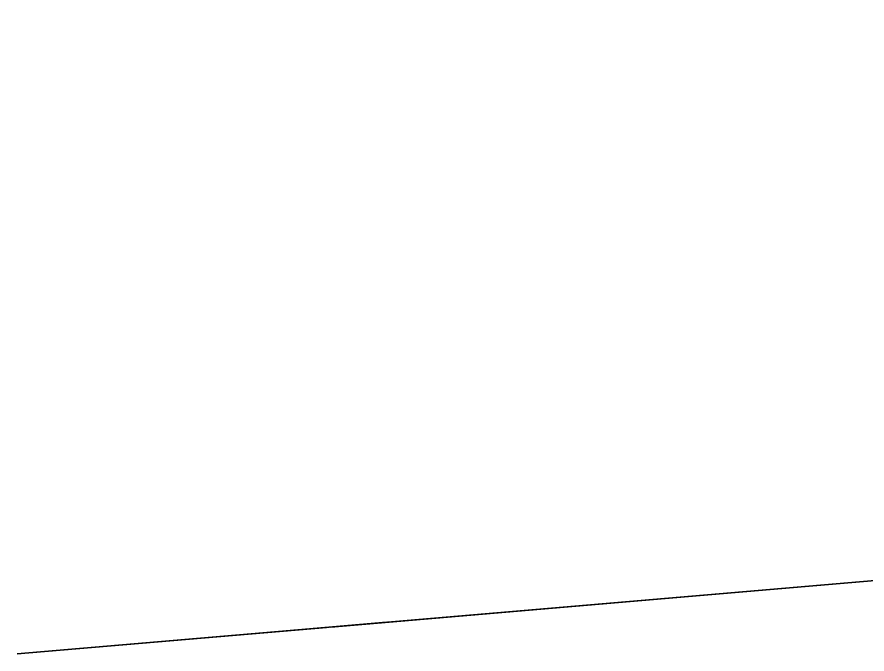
# Model space of a CAD drawing. Header units: millimetres. Extents: x 235072 to 246269, y 20126 to 21085.
# Drawn here: x 235072 to 236046, y 20126 to 20856 of the extents above; entities that cross this region are included whole.
import ezdxf

# ---------------------------------------------------------------- set-up
doc = ezdxf.new("R2010")
doc.units = ezdxf.units.MM
doc.header["$MEASUREMENT"] = 0
for name, color, linetype in [('Section 1-A-FLOR', 192, 'Continuous'), ('Section 1-MONO BEAM', 6, 'Continuous'), ('Section 1-S-BEAM', 12, 'Continuous')]:
    doc.layers.add(name, color=color, linetype=linetype)

# ---------------------------------------------------------------- blocks, each defined once
blk = doc.blocks.new('*U34')
at = {"layer": 'Section 1-MONO BEAM', "color": 0, "linetype": 'ByBlock', "lineweight": -2}
for p, q in [((235071.94, 20126.5, 24634.26), (236163.53, 20219.96, 24634.26)), ((235071.94, 20126.5, 24624.66), (236133.14, 20217.36, 24624.66)), ((235071.94, 20126.5, 24624.66), (235071.94, 20126.5, 24634.26)), ((235071.94, 20126.5, 24634.26), (235071.94, 20126.5, 24789))]:
    blk.add_line(p, q, dxfattribs=at)
blk = doc.blocks.new('*U35')
at = {"layer": 'Section 1-S-BEAM', "color": 0, "linetype": 'ByBlock', "lineweight": -2}
for p, q in [((235071.94, 20126.5, 24789), (236523.48, 20250.78, 24789)), ((235431.77, 20157.31, 24986.4), (236523.48, 20250.78, 24986.4)), ((235495.53, 20162.77, 24798.6), (236523.48, 20250.78, 24798.6)), ((235495.53, 20162.77, 24996), (236523.48, 20250.78, 24996)), ((235071.94, 20126.5, 24986.4), (235426.61, 20156.86, 24986.4)), ((235071.94, 20126.5, 24798.6), (235362.85, 20151.4, 24798.6)), ((235071.94, 20126.5, 24996), (235362.85, 20151.4, 24996)), ((235071.94, 20126.5, 24789), (235071.94, 20126.5, 24798.6)), ((235071.94, 20126.5, 24798.6), (235071.94, 20126.5, 24986.4)), ((235071.94, 20126.5, 24986.4), (235071.94, 20126.5, 24996))]:
    blk.add_line(p, q, dxfattribs=at)
blk = doc.blocks.new('*U36')
at = {"layer": 'Section 1-A-FLOR', "color": 0, "linetype": 'ByBlock', "lineweight": -2}
for p, q in [((243590.61, 20855.85, 21625), (235071.94, 20126.5, 21625)), ((243590.61, 20855.85, 22000), (235071.94, 20126.5, 22000)), ((235071.94, 20126.5, 22000), (235071.94, 20126.5, 21625))]:
    blk.add_line(p, q, dxfattribs=at)
blk = doc.blocks.new('*U38')
at = {"layer": 'Section 1-S-BEAM', "color": 0, "linetype": 'ByBlock', "lineweight": -2}
for p, q in [((235495.53, 20162.77, 24996), (235363.02, 20151.42, 24996)), ((235363.02, 20151.42, 24794.4), (235495.53, 20162.77, 24794.4)), ((235363.02, 20151.42, 24989), (235426.78, 20156.88, 24989)), ((235426.78, 20156.88, 24801.4), (235363.02, 20151.42, 24801.4)), ((235426.78, 20156.88, 24989), (235426.78, 20156.88, 24801.4)), ((235495.53, 20162.77, 24801.4), (235431.77, 20157.31, 24801.4)), ((235431.77, 20157.31, 24989), (235495.53, 20162.77, 24989)), ((235431.77, 20157.31, 24801.4), (235431.77, 20157.31, 24989)), ((235495.53, 20162.77, 24794.4), (235495.53, 20162.77, 24801.4)), ((235495.53, 20162.77, 24989), (235495.53, 20162.77, 24996)), ((235362.84, 20151.4, 24801.4), (235363.02, 20151.42, 24801.4)), ((235362.85, 20151.4, 24989), (235363.02, 20151.42, 24989)), ((235362.85, 20151.4, 24794.4), (235363.02, 20151.42, 24794.4)), ((235362.85, 20151.4, 24996), (235363.02, 20151.42, 24996)), ((235363.02, 20151.42, 24996), (235363.02, 20151.42, 24989)), ((235363.02, 20151.42, 24801.4), (235363.02, 20151.42, 24794.4))]:
    blk.add_line(p, q, dxfattribs=at)

msp = doc.modelspace()

# ---------------------------------------------------------------- block references
at = {"layer": 'Section 1-A-FLOR'}
msp.add_blockref('*U36', (0, 0), dxfattribs=at)
at = {"layer": 'Section 1-MONO BEAM'}
msp.add_blockref('*U34', (0, 0), dxfattribs=at)
at = {"layer": 'Section 1-S-BEAM'}
for name in ['*U35', '*U38']:
    msp.add_blockref(name, (0, 0), dxfattribs=at)

doc.saveas('drawing.dxf')
